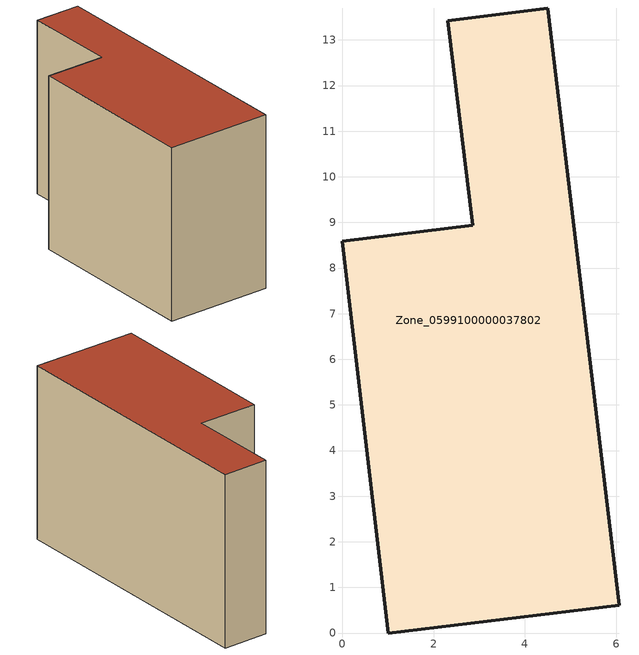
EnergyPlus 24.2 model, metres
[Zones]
Zone_0599100000037802
 floor ground (C_G): 2.31,13.42 4.5,13.7 6.07,0.61 1.01,0 0,8.59 2.86,8.94 z0
 wall outside (C_F): 1.01,0 6.07,0.61 4.5,13.7 2.31,13.42 2.86,8.94 0,8.59 1.01,0 z0:8.34
 roof outside (C_R): 4.5,13.7 2.31,13.42 2.86,8.94 0,8.59 1.01,0 6.07,0.61 z8.34
[BUILDING]
Pand.0599100000037802: North Axis=0; Terrain=City; Loads Convergence Tolerance Value=0.04; Temperature Convergence Tolerance Value=0.4; Solar Distribution=FullExterior; Maximum Number of Warmup Days=25; Minimum Number of Warmup Days=1
[Site:Location]
Rotterdam.The.Hague.AP_ZH_NLD Design_Conditions: Latitude=51.96; Longitude=4.45; Time Zone=1; Elevation=-4.5
[SITE:GROUNDTEMPERATURE:BUILDINGSURFACE]
18, 18, 18, 18, 18, 18, 18, 18, 18, 18, 18, 18
[MATERIAL] Thermal Absorptance=0.9; Solar Absorptance=0.7; Visible Absorptance=0.7
Name | Roughness | Thickness | Conductivity | Density | Specific Heat
G.TI.1975-1991 | MediumSmooth | 0.15 | 0.288461 | 540 | 1210
F.TI.1975-1991 | Rough | 0.3 | 0.230769 | 1920 | 840
R.TI.1975-1991 | MediumRough | 0.2 | 0.153846 | 1500 | 1000
[CONSTRUCTION]
C_G: G.TI.1975-1991
C_F: F.TI.1975-1991
C_R: R.TI.1975-1991
[ZONE]
Zone_0599100000037802: Type=1; Multiplier=1; Ceiling Height=Autocalculate; Volume=Autocalculate; Floor Area=autocalculate; Part of Total Floor Area=Yes
[ZONEINFILTRATION:DESIGNFLOWRATE]
Infil_Zone_0599100000037802: Zone or ZoneList or Space or SpaceList=Zone_0599100000037802; Schedule=AlwaysOn; Design Flow Rate Calculation Method=Flow/Area; Flow Rate per Floor Area=0.003; Constant Term Coefficient=1; Temperature Term Coefficient=0; Velocity Term Coefficient=0; Velocity Squared Term Coefficient=0
[HVACTEMPLATE:ZONE:IDEALLOADSAIRSYSTEM]
Zone_0599100000037802: Maximum Heating Supply Air Temperature=50; Minimum Cooling Supply Air Temperature=13; Maximum Heating Supply Air Humidity Ratio=0.0156; Minimum Cooling Supply Air Humidity Ratio=0.0077; Heating Limit=NoLimit; Cooling Limit=NoLimit; Dehumidification Control Type=ConstantSensibleHeatRatio; Cooling Sensible Heat Ratio=0.7; Dehumidification Setpoint=60; Humidification Control Type=None; Humidification Setpoint=30; Outdoor Air Method=None; Outdoor Air Flow Rate per Person=0.00944; Outdoor Air Flow Rate per Zone Floor Area=0; Outdoor Air Flow Rate per Zone=0; Demand Controlled Ventilation Type=None; Outdoor Air Economizer Type=NoEconomizer; Heat Recovery Type=None; Sensible Heat Recovery Effectiveness=0.7; Latent Heat Recovery Effectiveness=0.65
[ZONECONTROL:THERMOSTAT]
ThermostatControl_Zone_0599100000037802: Zone or ZoneList=Zone_0599100000037802; Control Type Schedule=DualSetpointControlType; Control 1=Thermostat_Zone_0599100000037802; Temperature Difference Between Cutout And Setpoint=0
[THERMOSTATSETPOINT:DUALSETPOINT]
Thermostat_Zone_0599100000037802: Heating Setpoint Temperature Schedule=HeatingSetpoint_Zone_0599100000037802; Cooling Setpoint Temperature Schedule=CoolingSetpoint_Zone_0599100000037802
[SCHEDULE:COMPACT]
HeatingSetpoint_Zone_0599100000037802: Through: 12/31, For: AllDays, Until: 24:00, 21
CoolingSetpoint_Zone_0599100000037802: Through: 12/31, For: AllDays, Until: 24:00, 24
DualSetpointControlType: Through: 12/31, For: AllDays, Until: 24:00, 4
AlwaysOn: Through: 12/31, For: AllDays, Until: 24:00, 1
